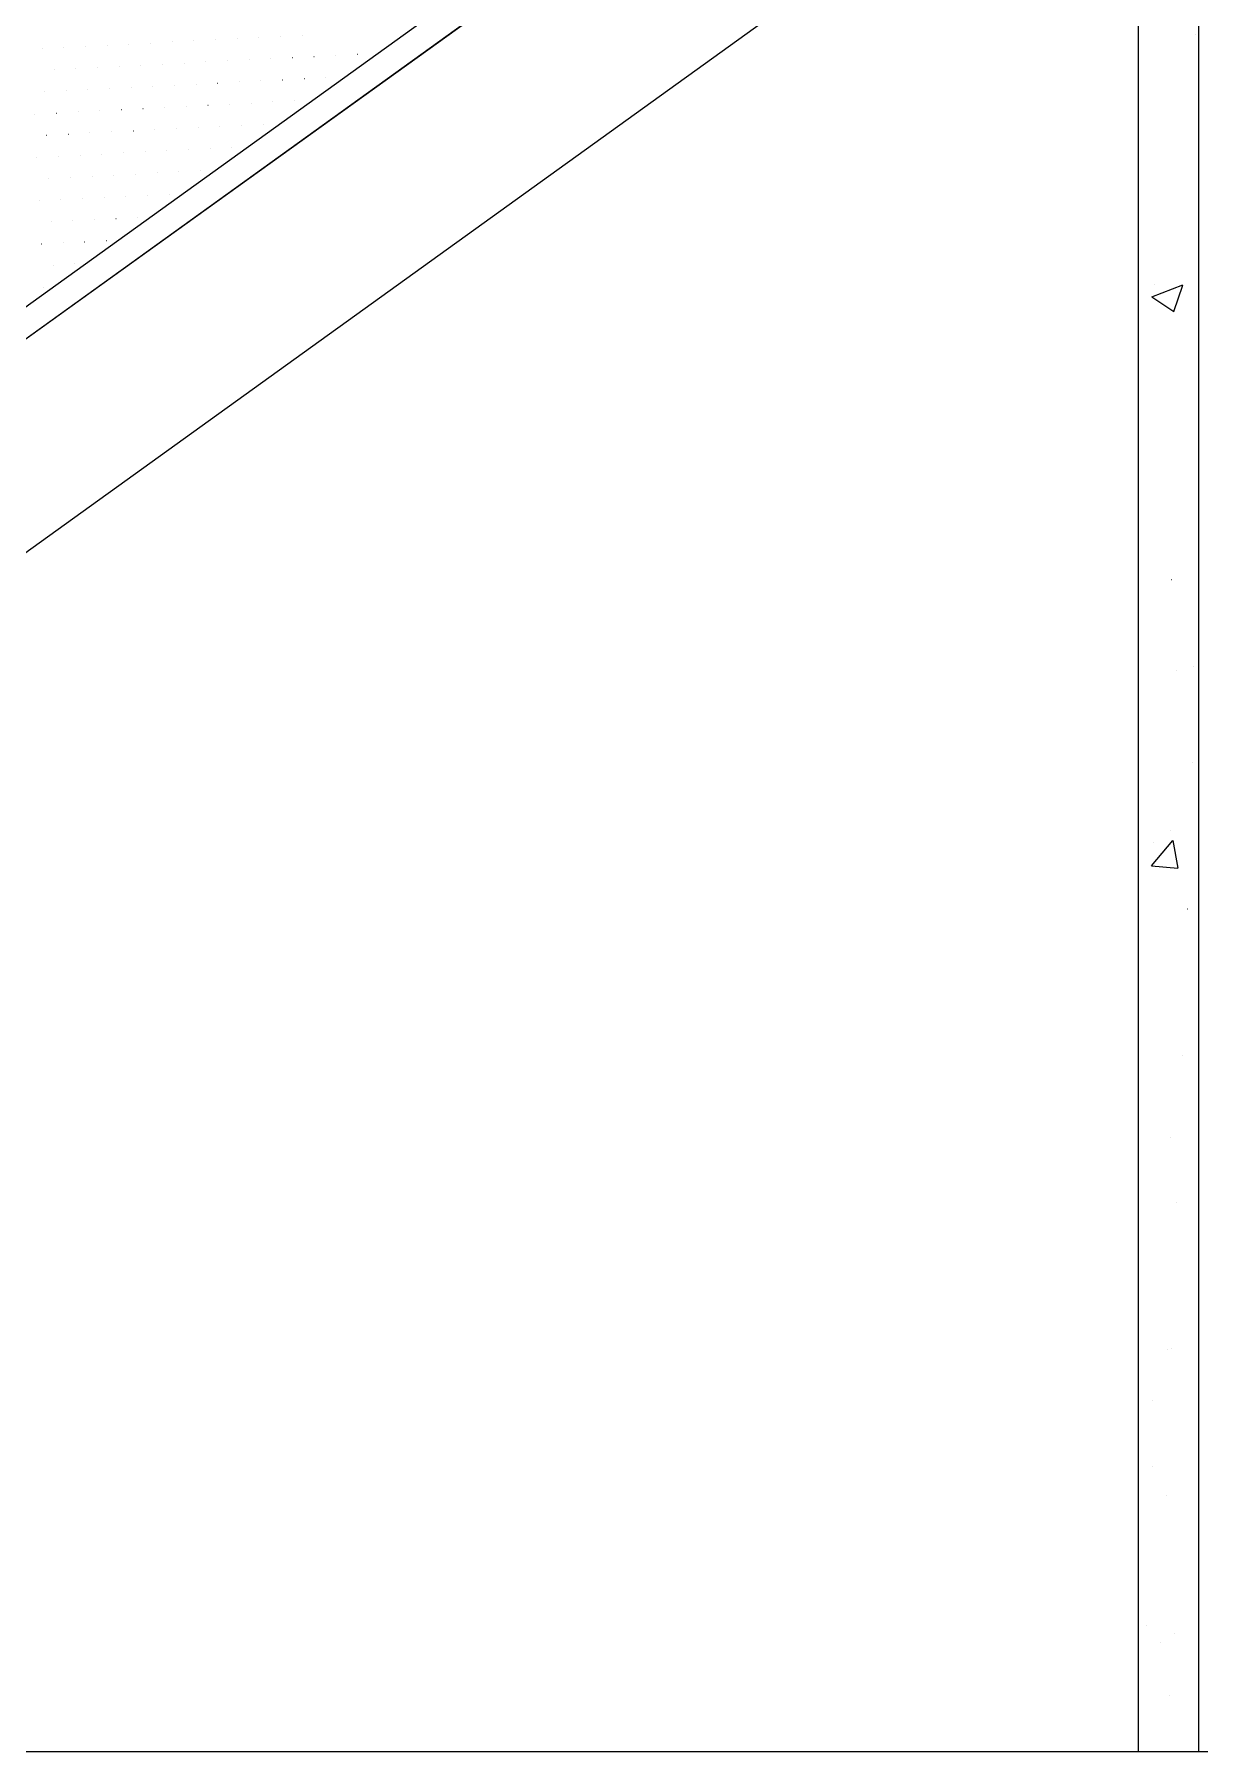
# Model space of a CAD drawing. Header units: centimetres. Extents: x -16179 to 12840, y -10704 to 3856.
# Drawn here: x 8495.6 to 8630, y -5198.5 to -5000.4 of the extents above; entities that cross this region are included whole.
import ezdxf

# ---------------------------------------------------------------- set-up
doc = ezdxf.new("R2010")
doc.units = ezdxf.units.CM
doc.header["$MEASUREMENT"] = 0
for name, color, linetype, lineweight in [('A-ELEV-PATT_Num_Penna__8_Num_Penna__8_Num_Penna__8_Num_Penna__8_Num_Penna__8_Num_Penna__8_Num_Penna__8_Num_Penna__8_Num_Penna__8_Num_Penna__8', 8, 'Continuous', 18), ('AA - linee quote_Num_Penna__3_Num_Penna__3_Num_Penna__3_Num_Penna__3_Num_Penna__3_Num_Penna__3_Num_Penna__3_Num_Penna__3_Num_Penna__3_Num_Penna__3', 3, 'Continuous', 18), ('AA - pareti sezionate_Num_Penna__7_Num_Penna__7_Num_Penna__7_Num_Penna__7_Num_Penna__7_Num_Penna__7_Num_Penna__7_Num_Penna__7_Num_Penna__7_Num_Penna__7', 7, 'Continuous', 18), ('AA pareti non sezionate_Num_Penna__2_Num_Penna__2_Num_Penna__2_Num_Penna__2_Num_Penna__2_Num_Penna__2_Num_Penna__2_Num_Penna__2_Num_Penna__2_Num_Penna__2', 2, 'Continuous', 18), ('AA- arredo_Num_Penna__8_Num_Penna__8_Num_Penna__8_Num_Penna__8_Num_Penna__8_Num_Penna__8_Num_Penna__8_Num_Penna__8_Num_Penna__8_Num_Penna__8', 8, 'Continuous', 18)]:
    doc.layers.add(name, color=color, linetype=linetype, lineweight=lineweight)

msp = doc.modelspace()

# ---------------------------------------------------------------- linework, layer by layer
at = {"layer": 'A-ELEV-PATT_Num_Penna__8_Num_Penna__8_Num_Penna__8_Num_Penna__8_Num_Penna__8_Num_Penna__8_Num_Penna__8_Num_Penna__8_Num_Penna__8_Num_Penna__8', "color": 8, "linetype": 'Continuous', "lineweight": 18}
for p, q in [((8629.48, -5000.48), (8629.48, -5000.48)), ((8624.5, -5030.71), (8628.05, -5029.34)), ((8624.84, -5029.3), (8624.84, -5029.3)), ((8627.04, -5032.42), (8628.07, -5029.35)), ((8624.51, -5030.72), (8627.04, -5032.42)), ((8626.78, -5063.32), (8626.79, -5063.32)), ((8629.86, -5067.48), (8629.86, -5067.48)), ((8627.34, -5073.86), (8627.35, -5073.86)), ((8629.32, -5073.35), (8629.32, -5073.35)), ((8629.24, -5084.39), (8629.24, -5084.39)), ((8624.45, -5096.32), (8626.9, -5093.4)), ((8624.69, -5093.63), (8624.69, -5093.63)), ((8626.7, -5092.23), (8626.7, -5092.23)), ((8627.53, -5096.6), (8626.94, -5093.42)), ((8624.46, -5096.33), (8627.49, -5096.59)), ((8628.62, -5101.3), (8628.63, -5101.3)), ((8628, -5118.22), (8628.01, -5118.22)), ((8626.63, -5127.65), (8626.64, -5127.65)), ((8627.39, -5135.13), (8627.39, -5135.13)), ((8626.33, -5152.09), (8626.33, -5152.09)), ((8626.77, -5152.04), (8626.77, -5152.04)), ((8624.54, -5157.96), (8624.54, -5157.96)), ((8624.56, -5165.61), (8624.57, -5165.61)), ((8626.15, -5168.95), (8626.16, -5168.95)), ((8623.92, -5183.97), (8623.92, -5183.97)), ((8625.53, -5185.86), (8625.54, -5185.86)), ((8627.15, -5184.88), (8627.15, -5184.88)), ((8626.48, -5191.97), (8626.49, -5191.97))]:
    msp.add_line(p, q, dxfattribs=at)
at = {"layer": 'AA - linee quote_Num_Penna__3_Num_Penna__3_Num_Penna__3_Num_Penna__3_Num_Penna__3_Num_Penna__3_Num_Penna__3_Num_Penna__3_Num_Penna__3_Num_Penna__3', "color": 3, "linetype": 'Continuous', "lineweight": 18}
msp.add_line((8629.92, -5198.48), (8629.92, -4864.71), dxfattribs=at)
at = {"layer": 'AA - pareti sezionate_Num_Penna__7_Num_Penna__7_Num_Penna__7_Num_Penna__7_Num_Penna__7_Num_Penna__7_Num_Penna__7_Num_Penna__7_Num_Penna__7_Num_Penna__7', "color": 7, "linetype": 'Continuous', "lineweight": 18}
msp.add_line((8306.69, -5198.48), (9575.28, -5198.48), dxfattribs=at)
at = {"layer": 'AA pareti non sezionate_Num_Penna__2_Num_Penna__2_Num_Penna__2_Num_Penna__2_Num_Penna__2_Num_Penna__2_Num_Penna__2_Num_Penna__2_Num_Penna__2_Num_Penna__2', "color": 2, "linetype": 'Continuous', "lineweight": 18}
msp.add_line((8622.92, -4943.55), (8622.92, -5198.48), dxfattribs=at)
at = {"layer": 'AA- arredo_Num_Penna__8_Num_Penna__8_Num_Penna__8_Num_Penna__8_Num_Penna__8_Num_Penna__8_Num_Penna__8_Num_Penna__8_Num_Penna__8_Num_Penna__8', "color": 8, "linetype": 'Continuous', "lineweight": 18}
for p, q in [((8622.46, -4943.55), (8272.46, -5195.55)), ((8459.82, -5060.6), (8622.46, -4943.55)), ((8460.5, -5056.41), (8617.32, -4943.55)), ((8622.46, -4968.2), (8306.69, -5195.55)), ((8526.51, -5000.55), (8526.51, -5000.55)), ((8496.54, -5002.08), (8496.55, -5002.08)), ((8499.04, -5001.95), (8499.05, -5001.95)), ((8501.54, -5001.82), (8501.54, -5001.82)), ((8504.03, -5001.7), (8504.04, -5001.7)), ((8506.53, -5001.57), (8506.54, -5001.57)), ((8509.03, -5001.44), (8509.03, -5001.44)), ((8511.53, -5001.32), (8511.53, -5001.32)), ((8514.02, -5001.19), (8514.03, -5001.19)), ((8516.52, -5001.06), (8516.52, -5001.06)), ((8519.02, -5000.93), (8519.02, -5000.93)), ((8521.51, -5000.81), (8521.52, -5000.81)), ((8524.01, -5000.68), (8524.01, -5000.68)), ((8497.92, -5004.51), (8497.93, -5004.51)), ((8500.42, -5004.39), (8500.42, -5004.39)), ((8502.91, -5004.26), (8502.92, -5004.26)), ((8505.41, -5004.13), (8505.42, -5004.13)), ((8507.91, -5004), (8507.91, -5004)), ((8510.4, -5003.88), (8510.41, -5003.88)), ((8512.9, -5003.75), (8512.91, -5003.75)), ((8515.4, -5003.62), (8515.4, -5003.62)), ((8517.89, -5003.49), (8517.9, -5003.49)), ((8520.39, -5003.37), (8520.4, -5003.37)), ((8522.89, -5003.24), (8522.89, -5003.24)), ((8525.38, -5003.11), (8525.39, -5003.11)), ((8527.88, -5002.99), (8527.89, -5002.99)), ((8530.38, -5002.86), (8530.38, -5002.86)), ((8532.87, -5002.73), (8532.88, -5002.73)), ((8506.79, -5006.56), (8506.79, -5006.56)), ((8509.28, -5006.44), (8509.29, -5006.44)), ((8511.78, -5006.31), (8511.78, -5006.31)), ((8514.28, -5006.18), (8514.28, -5006.18)), ((8516.77, -5006.06), (8516.78, -5006.06)), ((8519.27, -5005.93), (8519.27, -5005.93)), ((8521.77, -5005.8), (8521.77, -5005.8)), ((8524.26, -5005.67), (8524.27, -5005.67)), ((8526.76, -5005.55), (8526.77, -5005.55)), ((8529.26, -5005.42), (8529.26, -5005.42)), ((8496.8, -5007.07), (8496.8, -5007.07)), ((8499.3, -5006.95), (8499.3, -5006.95)), ((8501.79, -5006.82), (8501.8, -5006.82)), ((8504.29, -5006.69), (8504.29, -5006.69)), ((8518.15, -5008.49), (8518.15, -5008.49)), ((8520.65, -5008.36), (8520.65, -5008.36)), ((8523.14, -5008.23), (8523.15, -5008.23)), ((8525.64, -5008.11), (8525.64, -5008.11)), ((8495.68, -5009.63), (8495.68, -5009.63)), ((8498.17, -5009.51), (8498.18, -5009.51)), ((8500.67, -5009.38), (8500.68, -5009.38)), ((8503.17, -5009.25), (8503.17, -5009.25)), ((8505.66, -5009.12), (8505.67, -5009.12)), ((8508.16, -5009), (8508.17, -5009)), ((8510.66, -5008.87), (8510.66, -5008.87)), ((8513.16, -5008.74), (8513.16, -5008.74)), ((8515.65, -5008.62), (8515.66, -5008.62)), ((8497.05, -5012.07), (8497.06, -5012.07)), ((8499.55, -5011.94), (8499.56, -5011.94)), ((8502.05, -5011.81), (8502.05, -5011.81)), ((8504.54, -5011.68), (8504.55, -5011.68)), ((8507.04, -5011.56), (8507.05, -5011.56)), ((8509.54, -5011.43), (8509.54, -5011.43)), ((8512.03, -5011.3), (8512.04, -5011.3)), ((8514.53, -5011.18), (8514.54, -5011.18)), ((8517.03, -5011.05), (8517.03, -5011.05)), ((8519.52, -5010.92), (8519.53, -5010.92)), ((8522.02, -5010.79), (8522.03, -5010.79)), ((8500.93, -5014.37), (8500.93, -5014.37)), ((8503.42, -5014.25), (8503.43, -5014.25)), ((8505.92, -5014.12), (8505.92, -5014.12)), ((8508.42, -5013.99), (8508.42, -5013.99)), ((8510.91, -5013.86), (8510.92, -5013.86)), ((8513.41, -5013.74), (8513.41, -5013.74)), ((8515.91, -5013.61), (8515.91, -5013.61)), ((8518.4, -5013.48), (8518.41, -5013.48)), ((8495.93, -5014.63), (8495.94, -5014.63)), ((8498.43, -5014.5), (8498.43, -5014.5)), ((8509.79, -5016.42), (8509.8, -5016.42)), ((8512.29, -5016.3), (8512.29, -5016.3)), ((8514.79, -5016.17), (8514.79, -5016.17)), ((8497.31, -5017.06), (8497.31, -5017.06)), ((8499.8, -5016.93), (8499.81, -5016.93)), ((8502.3, -5016.81), (8502.31, -5016.81)), ((8504.8, -5016.68), (8504.8, -5016.68)), ((8507.29, -5016.55), (8507.3, -5016.55)), ((8496.19, -5019.62), (8496.19, -5019.62)), ((8498.68, -5019.49), (8498.69, -5019.49)), ((8501.18, -5019.37), (8501.19, -5019.37)), ((8503.68, -5019.24), (8503.68, -5019.24)), ((8506.17, -5019.11), (8506.18, -5019.11)), ((8508.67, -5018.98), (8508.68, -5018.98)), ((8511.17, -5018.86), (8511.17, -5018.86)), ((8497.56, -5022.05), (8497.57, -5022.05)), ((8500.06, -5021.93), (8500.06, -5021.93)), ((8502.56, -5021.8), (8502.56, -5021.8)), ((8505.05, -5021.67), (8505.06, -5021.67)), ((8507.55, -5021.54), (8507.55, -5021.54)), ((8501.43, -5024.36), (8501.44, -5024.36)), ((8503.93, -5024.23), (8503.94, -5024.23)), ((8496.44, -5024.61), (8496.45, -5024.61)), ((8498.94, -5024.49), (8498.94, -5024.49)), ((8497.82, -5027.05), (8497.82, -5027.05)), ((8500.31, -5026.92), (8500.32, -5026.92)), ((8496.7, -5029.61), (8496.7, -5029.61))]:
    msp.add_line(p, q, dxfattribs=at)

doc.saveas('drawing.dxf')
